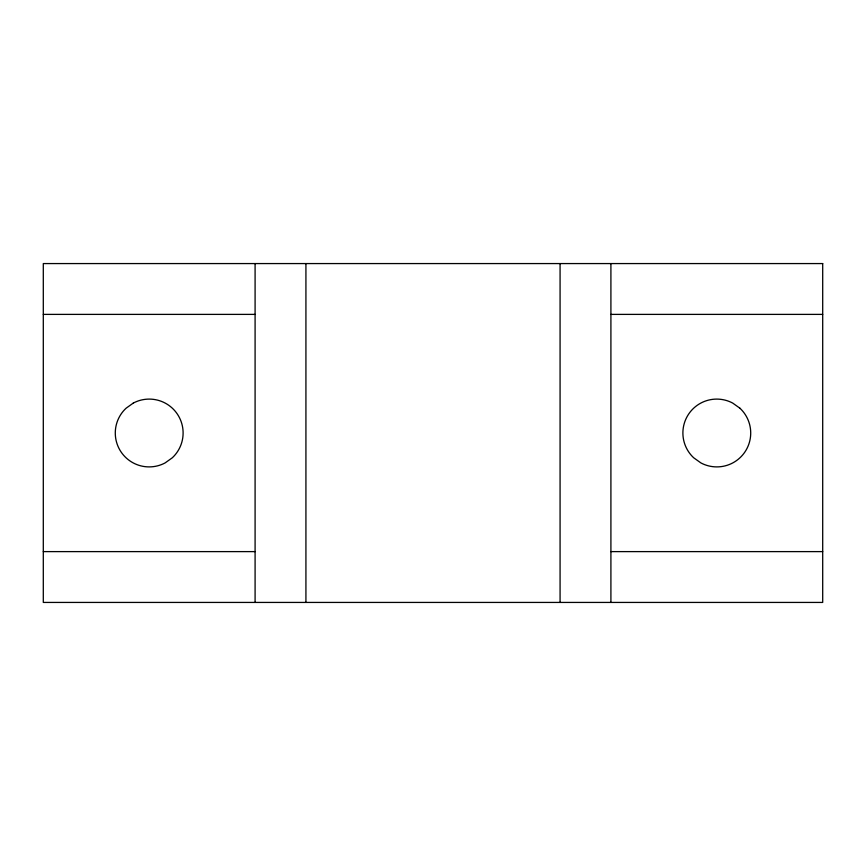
<?xml version="1.0" encoding="UTF-8"?>
<svg xmlns="http://www.w3.org/2000/svg" width="866" height="866" viewBox="0 0 866 866"><rect width="100%" height="100%" fill="white"/><g stroke="black" fill="none" stroke-linecap="round" stroke-linejoin="round"><path stroke-width="1.3" d="M43.3 314.39L255.091 314.39M610.909 314.39L822.7 314.39M43.3 551.61L255.091 551.61M610.909 551.61L822.7 551.61M610.909 263.567L610.909 602.433M560.075 263.567L560.075 602.433M305.925 263.567L305.925 602.433M255.091 263.567L255.091 602.433M133.288 403.08L126.09 408.211A33.882 33.882 0 0 0 165.103 462.92L172.302 457.789A33.882 33.882 0 0 0 133.288 403.08M822.7 263.567L43.3 263.567L43.3 602.433L822.7 602.433L822.7 263.567M739.91 408.211L732.712 403.08A33.882 33.882 0 0 0 693.698 457.789L700.897 462.92A33.882 33.882 0 0 0 739.91 408.211"/></g></svg>
